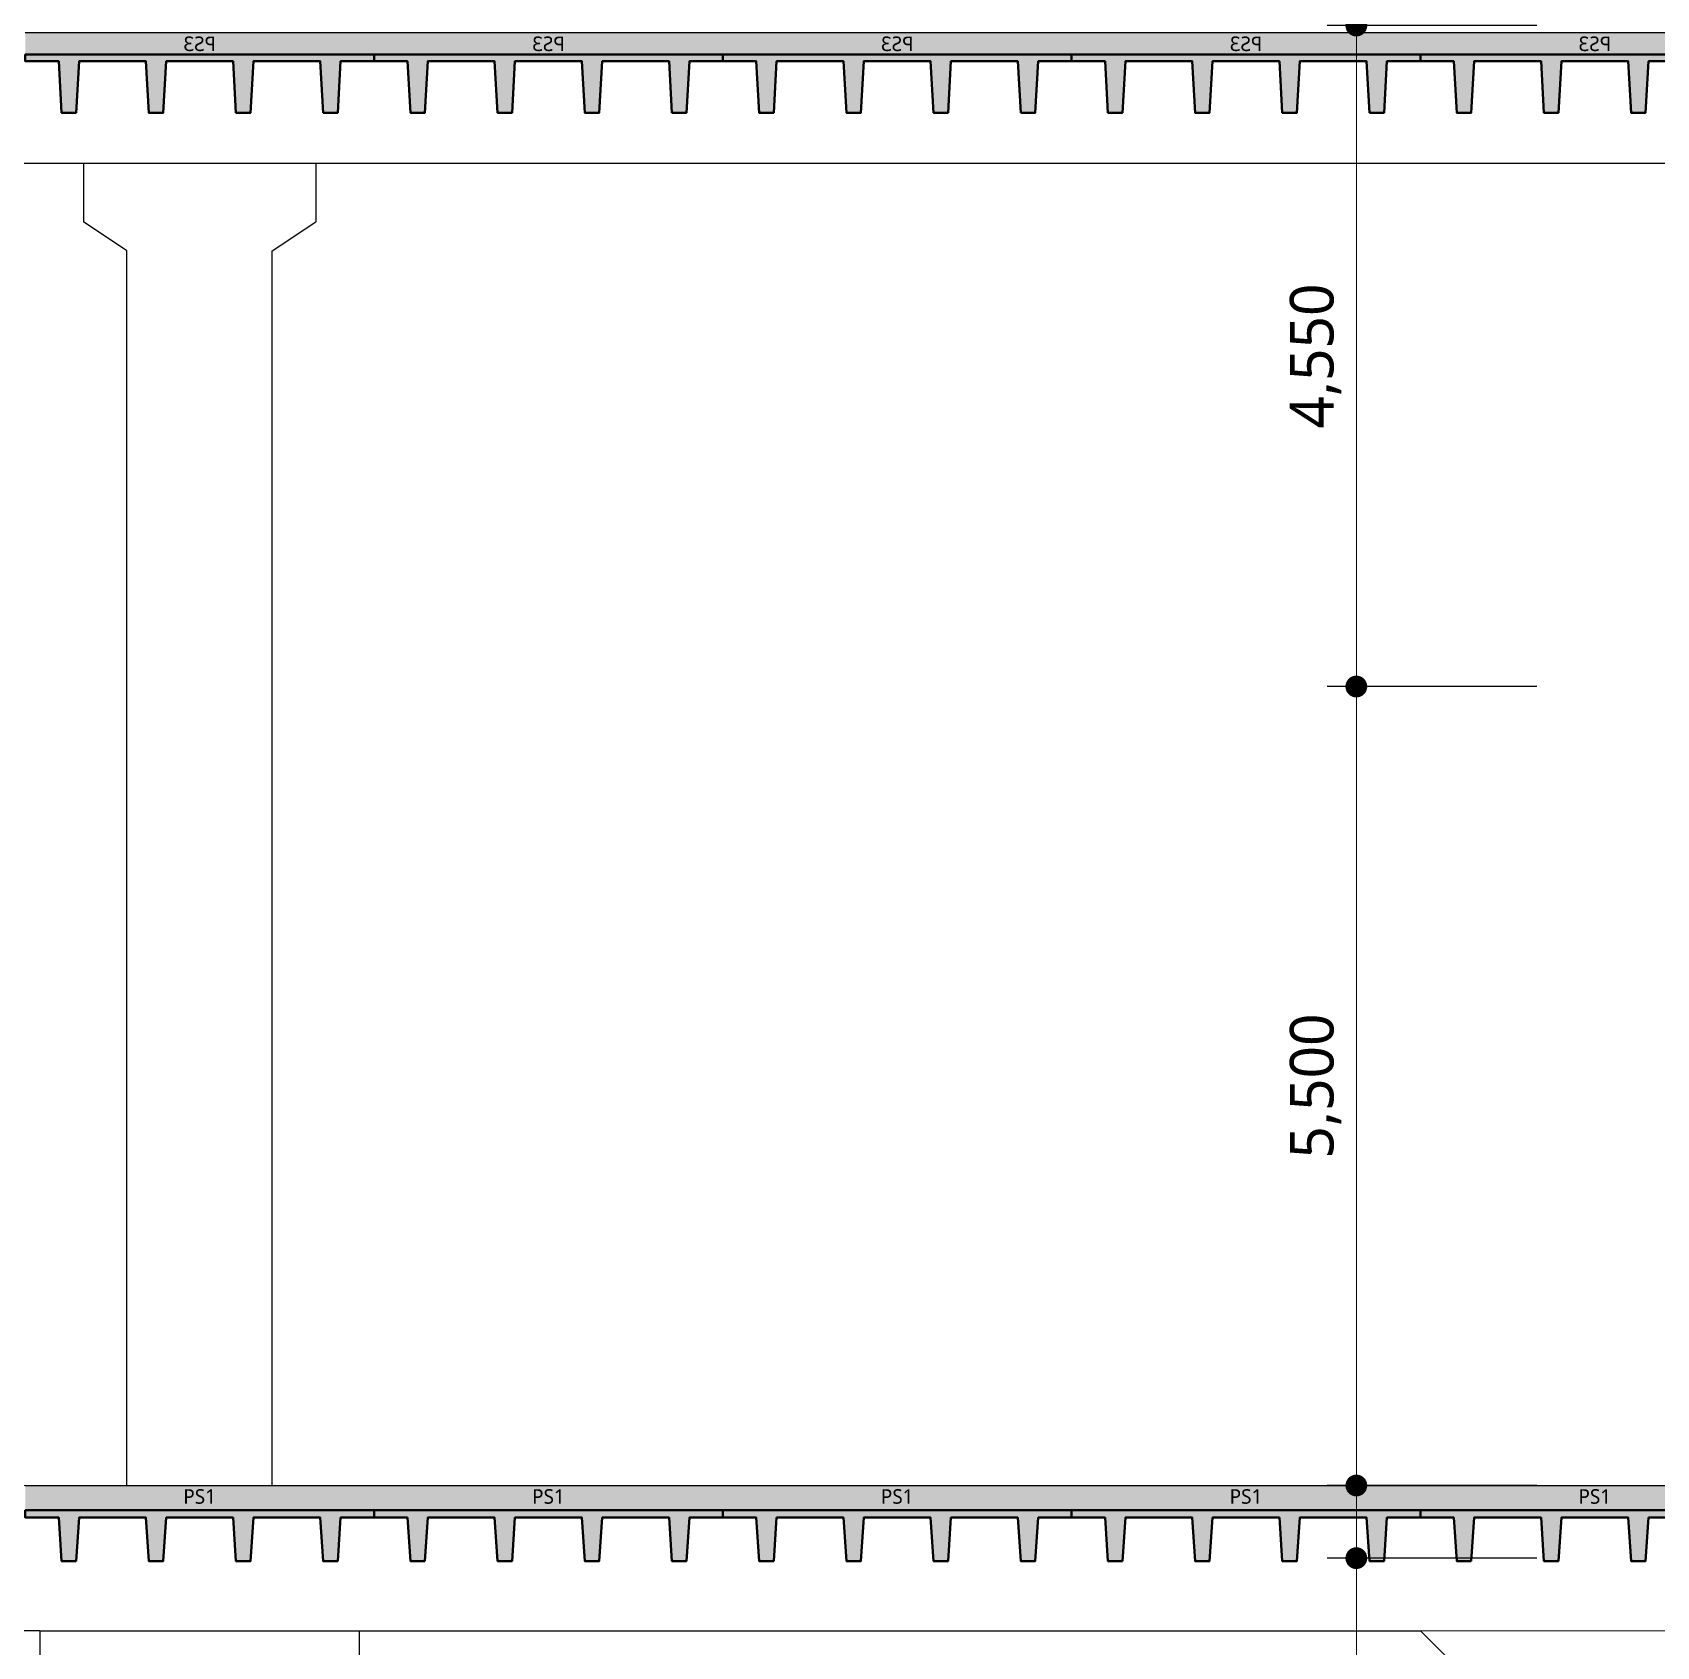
# Model space of a CAD drawing. Header units: millimetres. Extents: x 0 to 420000, y 0 to 297000.
# Drawn here: x 176863 to 188038, y 93342 to 104453 of the extents above; entities that cross this region are included whole.
import ezdxf
from ezdxf.enums import TextEntityAlignment as Align

# ---------------------------------------------------------------- set-up
doc = ezdxf.new("R2010")
doc.units = ezdxf.units.MM
doc.linetypes.add('0731_main_plan$0$form_$0$y-Landschaft$0$_$1$20120914_Verkehrsflächen_Grün$0$20120628_xref - Gammel$1$3_H-GL_F1_U3 - Default$0${ Offset Lines }', pattern=[0])
doc.linetypes.add('CEN', pattern=[62, 60, -1, 0, -1])
doc.layers.get('Defpoints').update_dxf_attribs({"color": 140})
for name, color, linetype, lineweight in [('A-AXIS-LINE', 1, 'CEN', 15), ('A-CONC-LIN1', 2, 'Continuous', 40), ('A-CONC-LIN2', 7, 'Continuous', 25), ('A-ELEV-LIN2', 7, 'Continuous', 25)]:
    doc.layers.add(name, color=color, linetype=linetype, lineweight=lineweight)
doc.layers.add('A-CONC-SOLD', color=253, linetype='CEN')
doc.layers.add('A-XXXX-NPLT', color=144, linetype='Continuous', lineweight=15, plot=False)
doc.styles.add('HY울릉도L', font='')
doc.styles.add('맑은고딕', font='')
doc.styles.get('HY울릉도L').set_extended_font_data('HYwulM')
doc.styles.get('맑은고딕').set_extended_font_data('Malgun Gothic')
doc.dimstyles.new('CDIM', dxfattribs={"dimtxt": 3, "dimasz": 1.5, "dimexe": 2, "dimexo": 1, "dimgap": 1, "dimtad": 1, "dimdec": 0, "dimrnd": 0.5, "dimzin": 0, "dimdsep": 32, "dimlunit": 6, "dimtxsty": 'HY울릉도L', "dimblk1": '_CIDOT', "dimblk2": '_CIDOT', "dimsah": 1, "dimcen": 5.5, "dimclrd": 2, "dimclre": 2, "dimclrt": 7, "dimadec": 0, "dimazin": 0, "dimtfac": 1, "dimtdec": 0, "dimtix": 1, "dimtmove": 2, "dimatfit": 1, "dimldrblk": '_CIDOT', "dimfxl": 1, "dimtolj": 1, "dimtzin": 0, "dimlwd": -1, "dimarcsym": 0})

# ---------------------------------------------------------------- blocks, each defined once
blk = doc.blocks.new('axis(211208)')
at = {"layer": 'A-AXIS-LINE', "ltscale": 1000}
for p, q in [((4631788.1, -371118.7), (4955413.1, -371118.7)), ((4631788.1, -372118.7), (4955413.1, -372118.7))]:
    blk.add_line(p, q, dxfattribs=at)
blk = doc.blocks.new('PS3')
at = {"layer": 'A-CONC-SOLD'}
h = blk.add_hatch(color=256, dxfattribs=at)
h.dxf.hatch_style = 1
h.paths.add_polyline_path([(1200, 0), (-1200, 0), (-1200, -150), (1200, -150)])
h = blk.add_hatch(color=256, dxfattribs=at)
h.dxf.hatch_style = 1
h.paths.add_polyline_path([(-950, -550), (-850, -550), (-830, -195), (-370, -195), (-350, -550), (-250, -550), (-230, -195), (230, -195), (250, -550), (350, -550), (370, -195), (830, -195), (850, -550), (950, -550), (970, -195), (1200, -195), (1200, -150), (-1200, -150), (-1200, -195), (-970, -195)])
at = {"layer": 'A-CONC-LIN1', "color": 2, "linetype": '0731_main_plan$0$form_$0$y-Landschaft$0$_$1$20120914_Verkehrsflächen_Grün$0$20120628_xref - Gammel$1$3_H-GL_F1_U3 - Default$0${ Offset Lines }'}
blk.add_lwpolyline([(-850, -550), (-830, -195), (-370, -195), (-350, -550), (-250, -550), (-230, -195), (230, -195), (250, -550), (350, -550), (370, -195), (830, -195), (850, -550), (950, -550), (970, -195), (1200, -195), (1200, -150), (-1200, -150), (-1200, -195), (-970, -195), (-950, -550)], close=True, dxfattribs=at)
at = {"layer": 'A-CONC-LIN2'}
blk.add_line((-1200, 0), (1200, 0), dxfattribs=at)
at = {"layer": 'A-XXXX-NPLT', "style": '맑은고딕'}
blk.add_text('PS3', height=100, dxfattribs=at).set_placement((0, -75), align=Align.MIDDLE)
blk = doc.blocks.new('9층')
at = {"layer": 'A-ELEV-LIN2', "ltscale": 50}
blk.add_line((4759124, -402019), (4682624, -402019), dxfattribs=at)
at = {"layer": 'A-ELEV-LIN2'}
for p, q in [((4747524, -402019), (4747524, -402419)), ((4749124, -402019), (4749124, -402419)), ((4747824, -402619), (4747524, -402419)), ((4748824, -402619), (4749124, -402419)), ((4747824, -411119), (4747824, -402619)), ((4748824, -411119), (4748824, -402619))]:
    blk.add_line(p, q, dxfattribs=at)
at = {"xscale": -1}
for p in [(4748324, -401119), (4750724, -401119), (4753124, -401119), (4755524, -401119), (4757924, -401119)]:
    blk.add_blockref('PS3', p, dxfattribs=at)
blk = doc.blocks.new('PS1')
at = {"layer": 'A-CONC-SOLD'}
h = blk.add_hatch(color=256, dxfattribs=at)
h.dxf.hatch_style = 1
h.paths.add_polyline_path([(2400, 0), (2400, -170), (0, -170), (0, 0)])
h = blk.add_hatch(color=256, dxfattribs=at)
h.dxf.hatch_style = 1
h.paths.add_polyline_path([(350, -520), (370, -220), (830, -220), (850, -520), (950, -520), (970, -220), (1430, -220), (1450, -520), (1550, -520), (1570, -220), (2030, -220), (2050, -520), (2150, -520), (2170, -220), (2400, -220), (2400, -170), (0, -170), (0, -220), (230, -220), (250, -520)])
at = {"layer": 'A-CONC-LIN1', "linetype": '0731_main_plan$0$form_$0$y-Landschaft$0$_$1$20120914_Verkehrsflächen_Grün$0$20120628_xref - Gammel$1$3_H-GL_F1_U3 - Default$0${ Offset Lines }'}
blk.add_lwpolyline([(350, -520), (370, -220), (830, -220), (850, -520), (950, -520), (970, -220), (1430, -220), (1450, -520), (1550, -520), (1570, -220), (2030, -220), (2050, -520), (2150, -520), (2170, -220), (2400, -220), (2400, -170), (0, -170), (0, -220), (230, -220), (250, -520)], close=True, dxfattribs=at)
at = {"layer": 'A-CONC-LIN2'}
blk.add_line((0, 0), (2400, 0), dxfattribs=at)
at = {"layer": 'A-XXXX-NPLT', "style": '맑은고딕'}
blk.add_text('PS1', height=100, dxfattribs=at).set_placement((1200, -75), align=Align.MIDDLE)
blk = doc.blocks.new('기준층')
at = {"layer": 'A-ELEV-LIN2'}
for p, q in [((4747224, -402119), (4738424, -402119)), ((4747224, -402119), (4749424, -402119)), ((4747224, -402119), (4747224, -402419)), ((4749424, -402119), (4756724, -402119)), ((4749424, -402419), (4749424, -402119)), ((4758174, -403569), (4756724, -402119))]:
    blk.add_line(p, q, dxfattribs=at)
for p in [(4747124, -401119), (4749524, -401119), (4751924, -401119), (4754324, -401119), (4756724, -401119)]:
    blk.add_blockref('PS1', p)
blk = doc.blocks.new('_CIDOT')
at = {"color": 0, "linetype": 'ByBlock'}
blk.add_line((2, 0), (-1, 0), dxfattribs=at)
at = {"color": 0, "linetype": 'ByBlock', "const_width": 0.5}
blk.add_lwpolyline([(-0.25, 0, 1), (0.25, 0, 1)], format="xyb", close=True, dxfattribs=at)
blk = doc.blocks.new('*D161')
at = {"layer": 'A-XXXX-NPLT', "lineweight": -2, "transparency": 16777216}
for p, q in [((187213, 93950), (185772, 93950)), ((187213, 89950), (185772, 89950))]:
    blk.add_line(p, q, dxfattribs=at)
at = {"layer": 'A-XXXX-NPLT', "transparency": 16777216}
blk.add_line((185972, 90100), (185972, 93800), dxfattribs=at)
at = {"layer": 'Defpoints', "color": 0, "transparency": 16777216}
for p in [(185972, 93950), (187313, 93950), (187313, 89950)]:
    blk.add_point(p, dxfattribs=at)
at = {"layer": 'A-XXXX-NPLT', "transparency": 16777216, "xscale": 150, "yscale": 150, "zscale": 150}
for p, rotation in [((185972, 93950), 90), ((185972, 89950), 270)]:
    blk.add_blockref('_CIDOT', p, dxfattribs=dict(at, rotation=rotation))
at = {"layer": 'A-XXXX-NPLT', "color": 3, "transparency": 16777216, "insert": (185692, 91950), "char_height": 300, "attachment_point": 5, "rotation": 90, "style": '맑은고딕'}
blk.add_mtext('\\A1;4,000', dxfattribs=at)
blk = doc.blocks.new('*D162')
at = {"layer": 'A-XXXX-NPLT', "lineweight": -2, "transparency": 16777216}
for p, q in [((187213, 99950), (185772, 99950)), ((187213, 94450), (185772, 94450))]:
    blk.add_line(p, q, dxfattribs=at)
at = {"layer": 'A-XXXX-NPLT', "transparency": 16777216}
blk.add_line((185972, 94600), (185972, 99800), dxfattribs=at)
at = {"layer": 'Defpoints', "color": 0, "transparency": 16777216}
for p in [(185972, 99950), (187313, 99950), (187313, 94450)]:
    blk.add_point(p, dxfattribs=at)
at = {"layer": 'A-XXXX-NPLT', "transparency": 16777216, "xscale": 150, "yscale": 150, "zscale": 150}
for p, rotation in [((185972, 99950), 90), ((185972, 94450), 270)]:
    blk.add_blockref('_CIDOT', p, dxfattribs=dict(at, rotation=rotation))
at = {"layer": 'A-XXXX-NPLT', "color": 3, "transparency": 16777216, "insert": (185692, 97200), "char_height": 300, "attachment_point": 5, "rotation": 90, "style": '맑은고딕'}
blk.add_mtext('\\A1;5,500', dxfattribs=at)
blk = doc.blocks.new('*D163')
at = {"layer": 'A-XXXX-NPLT', "lineweight": -2, "transparency": 16777216}
for p, q in [((187213, 104500), (185772, 104500)), ((187213, 99950), (185772, 99950))]:
    blk.add_line(p, q, dxfattribs=at)
at = {"layer": 'A-XXXX-NPLT', "transparency": 16777216}
blk.add_line((185972, 100100), (185972, 104350), dxfattribs=at)
at = {"layer": 'Defpoints', "color": 0, "transparency": 16777216}
for p in [(185972, 104500), (187313, 104500), (187313, 99950)]:
    blk.add_point(p, dxfattribs=at)
at = {"layer": 'A-XXXX-NPLT', "transparency": 16777216, "xscale": 150, "yscale": 150, "zscale": 150}
for p, rotation in [((185972, 104500), 90), ((185972, 99950), 270)]:
    blk.add_blockref('_CIDOT', p, dxfattribs=dict(at, rotation=rotation))
at = {"layer": 'A-XXXX-NPLT', "color": 3, "transparency": 16777216, "insert": (185692, 102225), "char_height": 300, "attachment_point": 5, "rotation": 90, "style": '맑은고딕'}
blk.add_mtext('\\A1;4,550', dxfattribs=at)

msp = doc.modelspace()

# ---------------------------------------------------------------- block references
for name, p in [('9층', (-4570311.3, 505568.7)), ('기준층', (-4570311.3, 495568.7))]:
    msp.add_blockref(name, p)
at = {"layer": 'A-AXIS-LINE'}
msp.add_blockref('axis(211208)', (-4581588.1, 465568.7), dxfattribs=at)

# ---------------------------------------------------------------- dimensions: what is measured, and where the dimension line sits
at = {"layer": 'A-XXXX-NPLT'}
for p1, p2, picture, middle in [((187312.5, 99950), (187312.5, 104500), '*D163', (185692.3, 102225)), ((187312.5, 94450), (187312.5, 99950), '*D162', (185692.3, 97200)), ((187312.5, 89950), (187312.5, 93950), '*D161', (185692.3, 91950))]:
    dim = msp.add_aligned_dim(p1=p1, p2=p2, distance=1340, dimstyle='CDIM', override={"dimscale": 100, "dimtxsty": '맑은고딕', "dimclrd": 256, "dimclre": 256, "dimclrt": 3}, dxfattribs=at)
    dim.commit()
    dim.dimension.update_dxf_attribs({"geometry": picture, "text_midpoint": middle})

doc.saveas('drawing.dxf')
